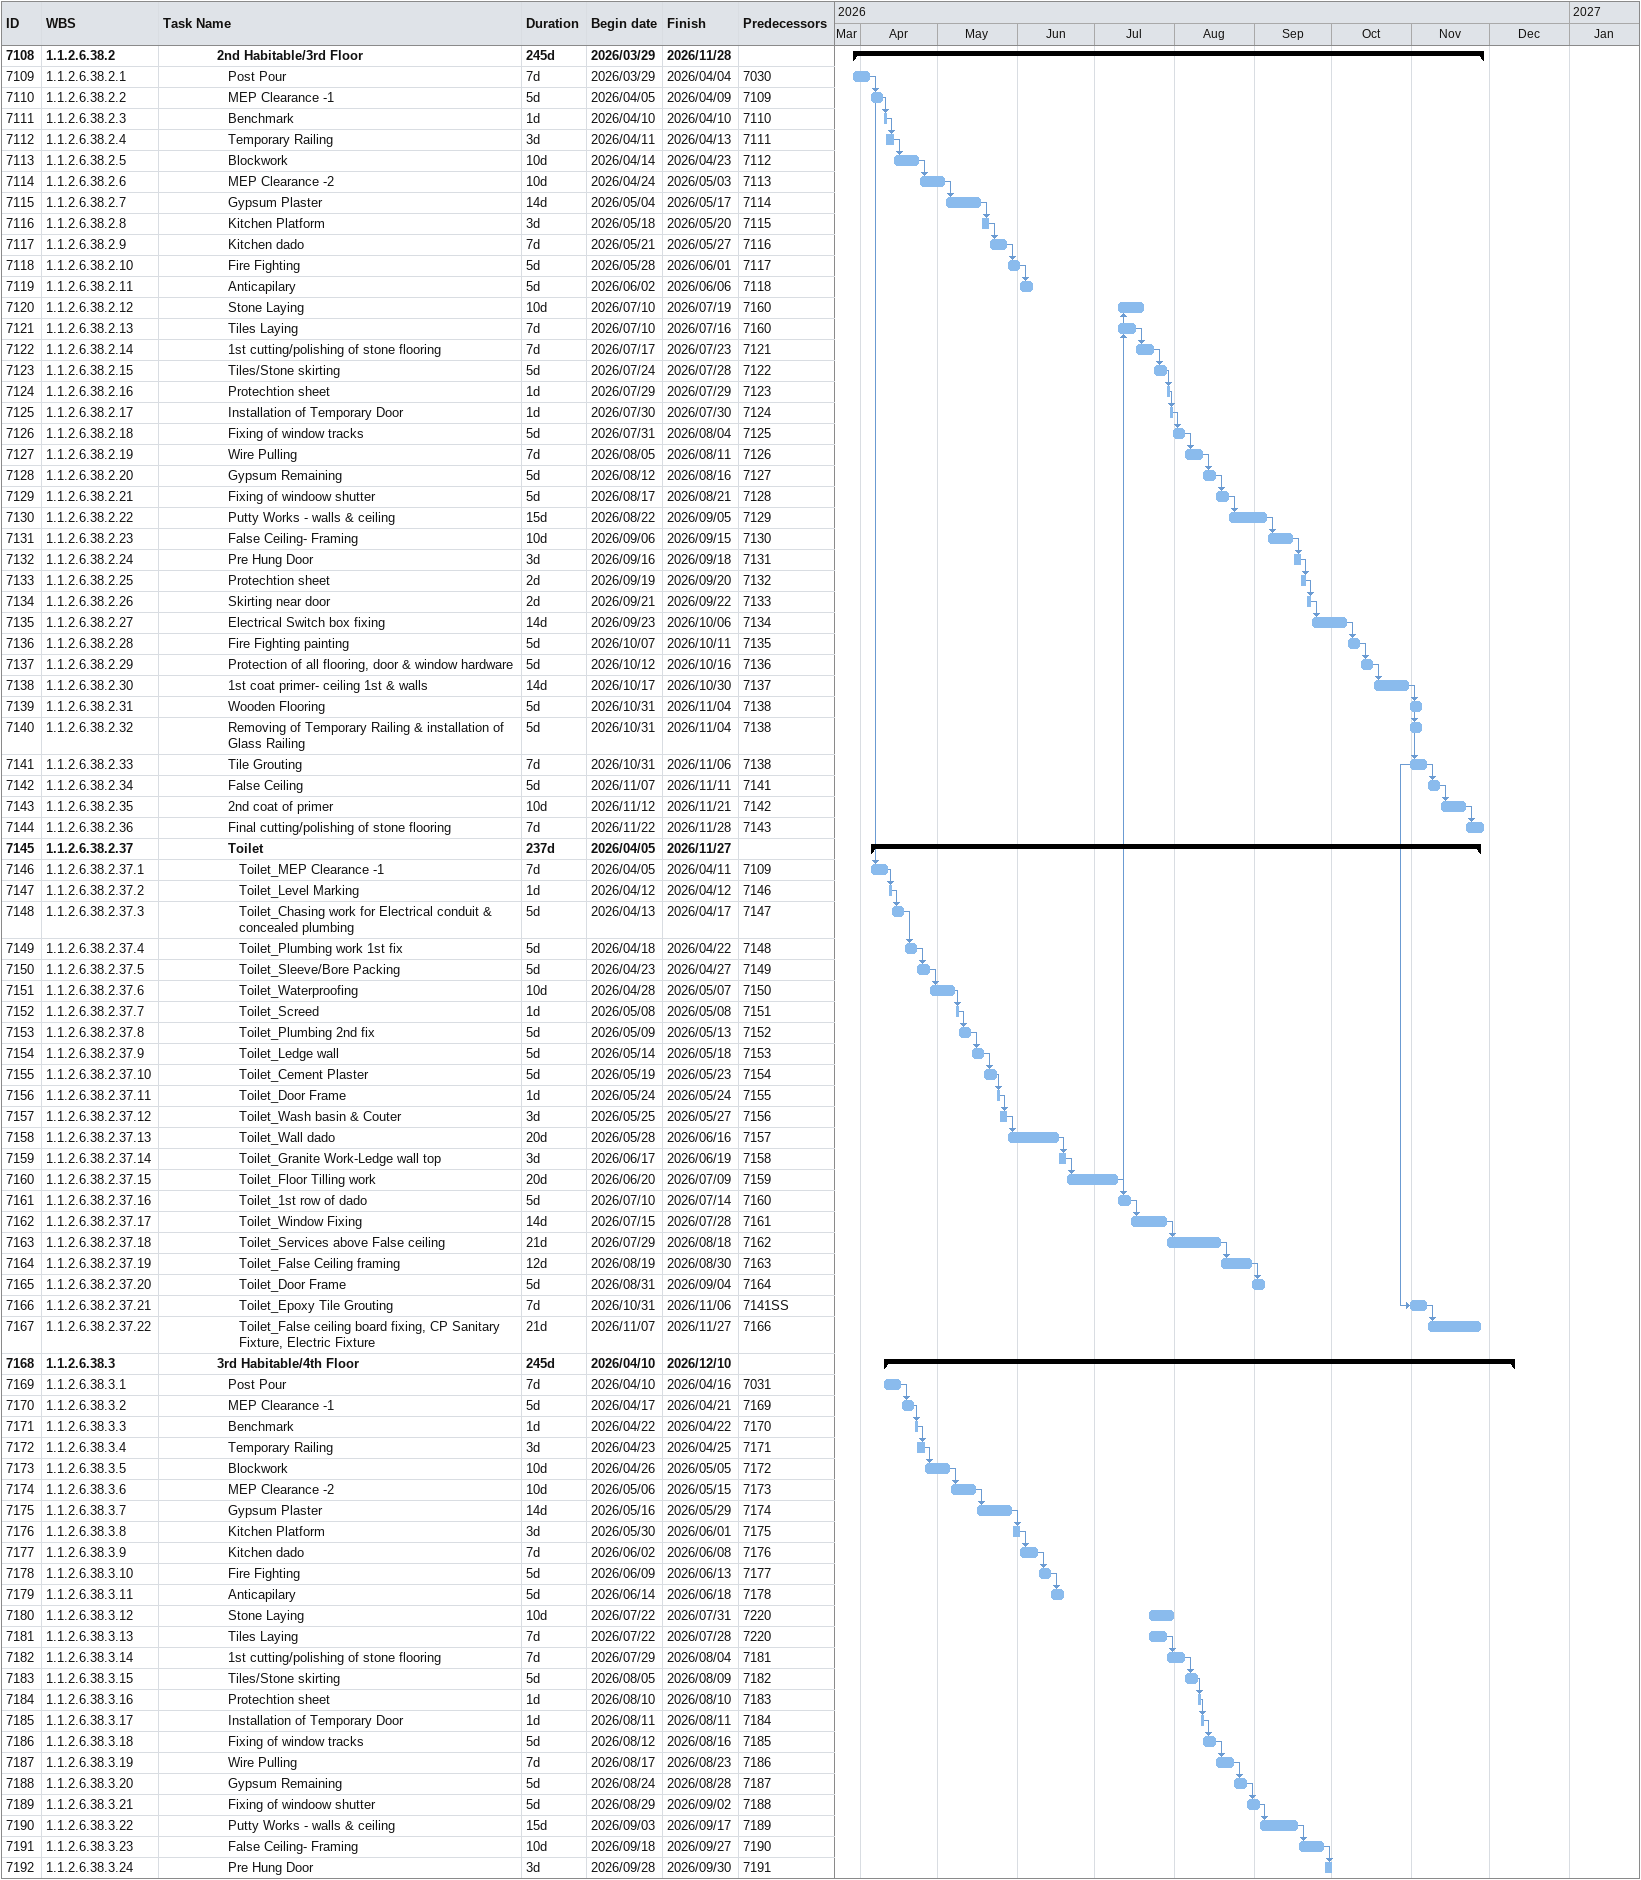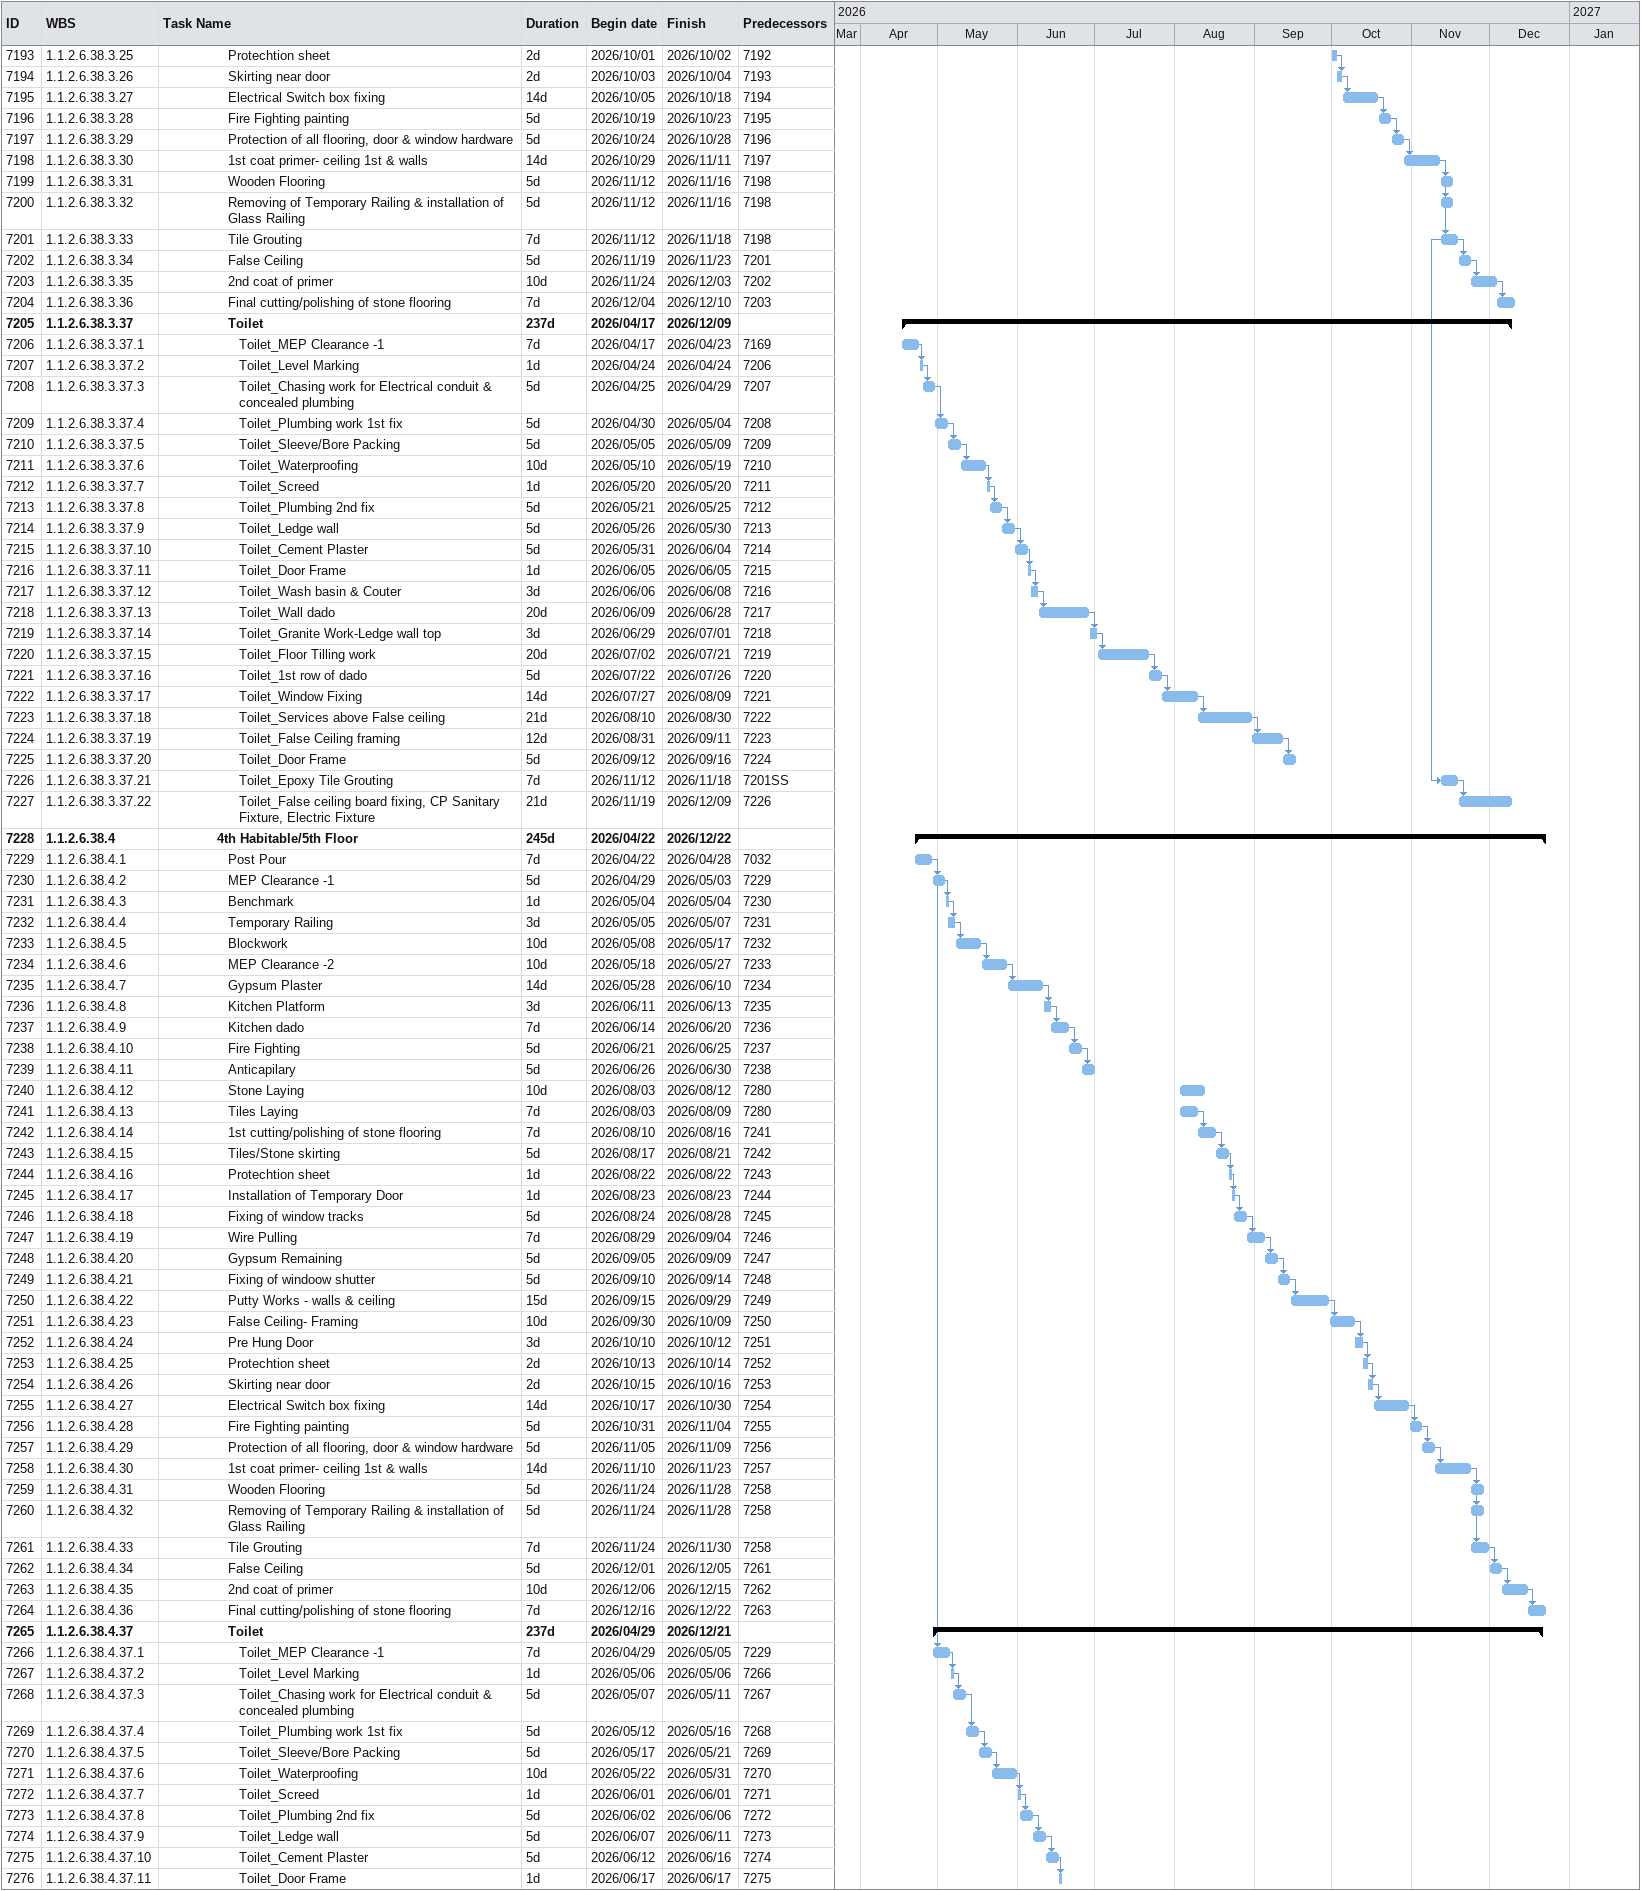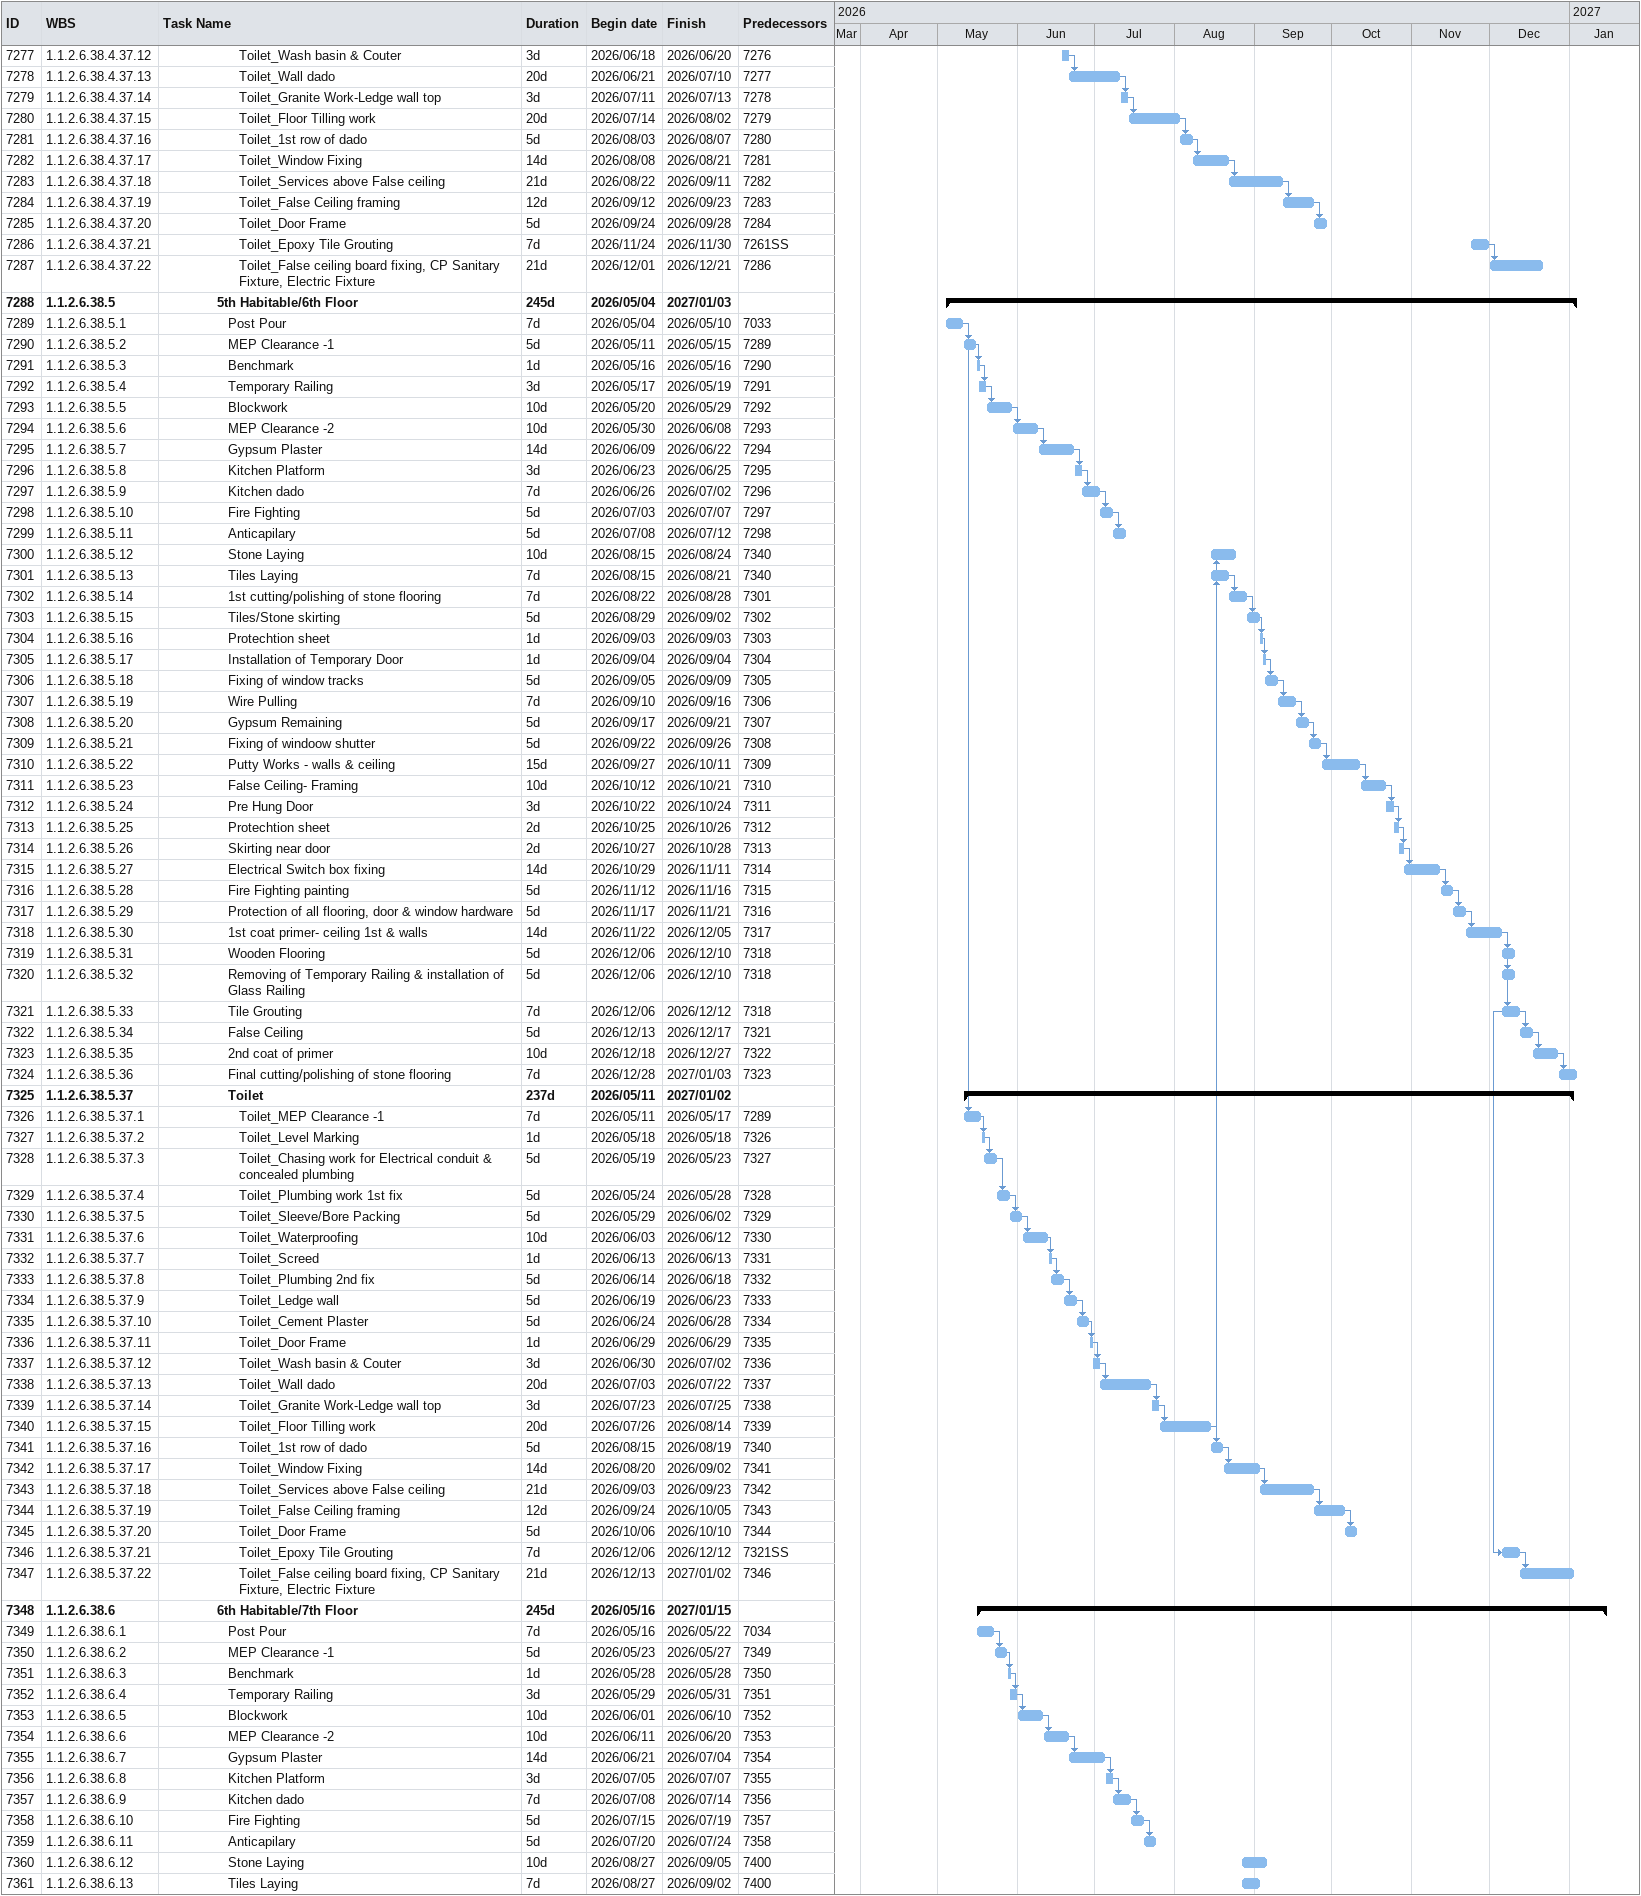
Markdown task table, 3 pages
| ID | WBS | Task | Duration | Start | Finish | Predecessors |
|---|---|---|---|---|---|---|
| 7108 | 1.1.2.6.38.2 | **2nd Habitable/3rd Floor** | 245d | 2026-03-29 | 2026-11-28 |  |
| 7109 | 1.1.2.6.38.2.1 | Post Pour | 7d | 2026-03-29 | 2026-04-04 | 7030 |
| 7110 | 1.1.2.6.38.2.2 | MEP Clearance -1 | 5d | 2026-04-05 | 2026-04-09 | 7109 |
| 7111 | 1.1.2.6.38.2.3 | Benchmark | 1d | 2026-04-10 | 2026-04-10 | 7110 |
| 7112 | 1.1.2.6.38.2.4 | Temporary Railing | 3d | 2026-04-11 | 2026-04-13 | 7111 |
| 7113 | 1.1.2.6.38.2.5 | Blockwork | 10d | 2026-04-14 | 2026-04-23 | 7112 |
| 7114 | 1.1.2.6.38.2.6 | MEP Clearance -2 | 10d | 2026-04-24 | 2026-05-03 | 7113 |
| 7115 | 1.1.2.6.38.2.7 | Gypsum Plaster | 14d | 2026-05-04 | 2026-05-17 | 7114 |
| 7116 | 1.1.2.6.38.2.8 | Kitchen Platform | 3d | 2026-05-18 | 2026-05-20 | 7115 |
| 7117 | 1.1.2.6.38.2.9 | Kitchen dado | 7d | 2026-05-21 | 2026-05-27 | 7116 |
| 7118 | 1.1.2.6.38.2.10 | Fire Fighting | 5d | 2026-05-28 | 2026-06-01 | 7117 |
| 7119 | 1.1.2.6.38.2.11 | Anticapilary | 5d | 2026-06-02 | 2026-06-06 | 7118 |
| 7120 | 1.1.2.6.38.2.12 | Stone Laying | 10d | 2026-07-10 | 2026-07-19 | 7160 |
| 7121 | 1.1.2.6.38.2.13 | Tiles Laying | 7d | 2026-07-10 | 2026-07-16 | 7160 |
| 7122 | 1.1.2.6.38.2.14 | 1st cutting/polishing of stone flooring | 7d | 2026-07-17 | 2026-07-23 | 7121 |
| 7123 | 1.1.2.6.38.2.15 | Tiles/Stone skirting | 5d | 2026-07-24 | 2026-07-28 | 7122 |
| 7124 | 1.1.2.6.38.2.16 | Protechtion sheet | 1d | 2026-07-29 | 2026-07-29 | 7123 |
| 7125 | 1.1.2.6.38.2.17 | Installation of Temporary Door | 1d | 2026-07-30 | 2026-07-30 | 7124 |
| 7126 | 1.1.2.6.38.2.18 | Fixing of window tracks | 5d | 2026-07-31 | 2026-08-04 | 7125 |
| 7127 | 1.1.2.6.38.2.19 | Wire Pulling | 7d | 2026-08-05 | 2026-08-11 | 7126 |
| 7128 | 1.1.2.6.38.2.20 | Gypsum Remaining | 5d | 2026-08-12 | 2026-08-16 | 7127 |
| 7129 | 1.1.2.6.38.2.21 | Fixing of windoow shutter | 5d | 2026-08-17 | 2026-08-21 | 7128 |
| 7130 | 1.1.2.6.38.2.22 | Putty Works - walls & ceiling | 15d | 2026-08-22 | 2026-09-05 | 7129 |
| 7131 | 1.1.2.6.38.2.23 | False Ceiling- Framing | 10d | 2026-09-06 | 2026-09-15 | 7130 |
| 7132 | 1.1.2.6.38.2.24 | Pre Hung Door | 3d | 2026-09-16 | 2026-09-18 | 7131 |
| 7133 | 1.1.2.6.38.2.25 | Protechtion sheet | 2d | 2026-09-19 | 2026-09-20 | 7132 |
| 7134 | 1.1.2.6.38.2.26 | Skirting near door | 2d | 2026-09-21 | 2026-09-22 | 7133 |
| 7135 | 1.1.2.6.38.2.27 | Electrical Switch box fixing | 14d | 2026-09-23 | 2026-10-06 | 7134 |
| 7136 | 1.1.2.6.38.2.28 | Fire Fighting painting | 5d | 2026-10-07 | 2026-10-11 | 7135 |
| 7137 | 1.1.2.6.38.2.29 | Protection of all flooring, door & window hardware | 5d | 2026-10-12 | 2026-10-16 | 7136 |
| 7138 | 1.1.2.6.38.2.30 | 1st coat primer- ceiling 1st & walls | 14d | 2026-10-17 | 2026-10-30 | 7137 |
| 7139 | 1.1.2.6.38.2.31 | Wooden Flooring | 5d | 2026-10-31 | 2026-11-04 | 7138 |
| 7140 | 1.1.2.6.38.2.32 | Removing of Temporary Railing & installation of Glass Railing | 5d | 2026-10-31 | 2026-11-04 | 7138 |
| 7141 | 1.1.2.6.38.2.33 | Tile Grouting | 7d | 2026-10-31 | 2026-11-06 | 7138 |
| 7142 | 1.1.2.6.38.2.34 | False Ceiling | 5d | 2026-11-07 | 2026-11-11 | 7141 |
| 7143 | 1.1.2.6.38.2.35 | 2nd coat of primer | 10d | 2026-11-12 | 2026-11-21 | 7142 |
| 7144 | 1.1.2.6.38.2.36 | Final cutting/polishing of stone flooring | 7d | 2026-11-22 | 2026-11-28 | 7143 |
| 7145 | 1.1.2.6.38.2.37 | **Toilet** | 237d | 2026-04-05 | 2026-11-27 |  |
| 7146 | 1.1.2.6.38.2.37.1 | Toilet_MEP Clearance -1 | 7d | 2026-04-05 | 2026-04-11 | 7109 |
| 7147 | 1.1.2.6.38.2.37.2 | Toilet_Level Marking | 1d | 2026-04-12 | 2026-04-12 | 7146 |
| 7148 | 1.1.2.6.38.2.37.3 | Toilet_Chasing work for Electrical conduit & concealed plumbing | 5d | 2026-04-13 | 2026-04-17 | 7147 |
| 7149 | 1.1.2.6.38.2.37.4 | Toilet_Plumbing work 1st fix | 5d | 2026-04-18 | 2026-04-22 | 7148 |
| 7150 | 1.1.2.6.38.2.37.5 | Toilet_Sleeve/Bore Packing | 5d | 2026-04-23 | 2026-04-27 | 7149 |
| 7151 | 1.1.2.6.38.2.37.6 | Toilet_Waterproofing | 10d | 2026-04-28 | 2026-05-07 | 7150 |
| 7152 | 1.1.2.6.38.2.37.7 | Toilet_Screed | 1d | 2026-05-08 | 2026-05-08 | 7151 |
| 7153 | 1.1.2.6.38.2.37.8 | Toilet_Plumbing 2nd fix | 5d | 2026-05-09 | 2026-05-13 | 7152 |
| 7154 | 1.1.2.6.38.2.37.9 | Toilet_Ledge wall | 5d | 2026-05-14 | 2026-05-18 | 7153 |
| 7155 | 1.1.2.6.38.2.37.10 | Toilet_Cement Plaster | 5d | 2026-05-19 | 2026-05-23 | 7154 |
| 7156 | 1.1.2.6.38.2.37.11 | Toilet_Door Frame | 1d | 2026-05-24 | 2026-05-24 | 7155 |
| 7157 | 1.1.2.6.38.2.37.12 | Toilet_Wash basin & Couter | 3d | 2026-05-25 | 2026-05-27 | 7156 |
| 7158 | 1.1.2.6.38.2.37.13 | Toilet_Wall dado | 20d | 2026-05-28 | 2026-06-16 | 7157 |
| 7159 | 1.1.2.6.38.2.37.14 | Toilet_Granite Work-Ledge wall top | 3d | 2026-06-17 | 2026-06-19 | 7158 |
| 7160 | 1.1.2.6.38.2.37.15 | Toilet_Floor Tilling work | 20d | 2026-06-20 | 2026-07-09 | 7159 |
| 7161 | 1.1.2.6.38.2.37.16 | Toilet_1st row of dado | 5d | 2026-07-10 | 2026-07-14 | 7160 |
| 7162 | 1.1.2.6.38.2.37.17 | Toilet_Window Fixing | 14d | 2026-07-15 | 2026-07-28 | 7161 |
| 7163 | 1.1.2.6.38.2.37.18 | Toilet_Services above False ceiling | 21d | 2026-07-29 | 2026-08-18 | 7162 |
| 7164 | 1.1.2.6.38.2.37.19 | Toilet_False Ceiling framing | 12d | 2026-08-19 | 2026-08-30 | 7163 |
| 7165 | 1.1.2.6.38.2.37.20 | Toilet_Door Frame | 5d | 2026-08-31 | 2026-09-04 | 7164 |
| 7166 | 1.1.2.6.38.2.37.21 | Toilet_Epoxy Tile Grouting | 7d | 2026-10-31 | 2026-11-06 | 7141SS |
| 7167 | 1.1.2.6.38.2.37.22 | Toilet_False ceiling board fixing, CP Sanitary Fixture, Electric Fixture | 21d | 2026-11-07 | 2026-11-27 | 7166 |
| 7168 | 1.1.2.6.38.3 | **3rd Habitable/4th Floor** | 245d | 2026-04-10 | 2026-12-10 |  |
| 7169 | 1.1.2.6.38.3.1 | Post Pour | 7d | 2026-04-10 | 2026-04-16 | 7031 |
| 7170 | 1.1.2.6.38.3.2 | MEP Clearance -1 | 5d | 2026-04-17 | 2026-04-21 | 7169 |
| 7171 | 1.1.2.6.38.3.3 | Benchmark | 1d | 2026-04-22 | 2026-04-22 | 7170 |
| 7172 | 1.1.2.6.38.3.4 | Temporary Railing | 3d | 2026-04-23 | 2026-04-25 | 7171 |
| 7173 | 1.1.2.6.38.3.5 | Blockwork | 10d | 2026-04-26 | 2026-05-05 | 7172 |
| 7174 | 1.1.2.6.38.3.6 | MEP Clearance -2 | 10d | 2026-05-06 | 2026-05-15 | 7173 |
| 7175 | 1.1.2.6.38.3.7 | Gypsum Plaster | 14d | 2026-05-16 | 2026-05-29 | 7174 |
| 7176 | 1.1.2.6.38.3.8 | Kitchen Platform | 3d | 2026-05-30 | 2026-06-01 | 7175 |
| 7177 | 1.1.2.6.38.3.9 | Kitchen dado | 7d | 2026-06-02 | 2026-06-08 | 7176 |
| 7178 | 1.1.2.6.38.3.10 | Fire Fighting | 5d | 2026-06-09 | 2026-06-13 | 7177 |
| 7179 | 1.1.2.6.38.3.11 | Anticapilary | 5d | 2026-06-14 | 2026-06-18 | 7178 |
| 7180 | 1.1.2.6.38.3.12 | Stone Laying | 10d | 2026-07-22 | 2026-07-31 | 7220 |
| 7181 | 1.1.2.6.38.3.13 | Tiles Laying | 7d | 2026-07-22 | 2026-07-28 | 7220 |
| 7182 | 1.1.2.6.38.3.14 | 1st cutting/polishing of stone flooring | 7d | 2026-07-29 | 2026-08-04 | 7181 |
| 7183 | 1.1.2.6.38.3.15 | Tiles/Stone skirting | 5d | 2026-08-05 | 2026-08-09 | 7182 |
| 7184 | 1.1.2.6.38.3.16 | Protechtion sheet | 1d | 2026-08-10 | 2026-08-10 | 7183 |
| 7185 | 1.1.2.6.38.3.17 | Installation of Temporary Door | 1d | 2026-08-11 | 2026-08-11 | 7184 |
| 7186 | 1.1.2.6.38.3.18 | Fixing of window tracks | 5d | 2026-08-12 | 2026-08-16 | 7185 |
| 7187 | 1.1.2.6.38.3.19 | Wire Pulling | 7d | 2026-08-17 | 2026-08-23 | 7186 |
| 7188 | 1.1.2.6.38.3.20 | Gypsum Remaining | 5d | 2026-08-24 | 2026-08-28 | 7187 |
| 7189 | 1.1.2.6.38.3.21 | Fixing of windoow shutter | 5d | 2026-08-29 | 2026-09-02 | 7188 |
| 7190 | 1.1.2.6.38.3.22 | Putty Works - walls & ceiling | 15d | 2026-09-03 | 2026-09-17 | 7189 |
| 7191 | 1.1.2.6.38.3.23 | False Ceiling- Framing | 10d | 2026-09-18 | 2026-09-27 | 7190 |
| 7192 | 1.1.2.6.38.3.24 | Pre Hung Door | 3d | 2026-09-28 | 2026-09-30 | 7191 |
| 7193 | 1.1.2.6.38.3.25 | Protechtion sheet | 2d | 2026-10-01 | 2026-10-02 | 7192 |
| 7194 | 1.1.2.6.38.3.26 | Skirting near door | 2d | 2026-10-03 | 2026-10-04 | 7193 |
| 7195 | 1.1.2.6.38.3.27 | Electrical Switch box fixing | 14d | 2026-10-05 | 2026-10-18 | 7194 |
| 7196 | 1.1.2.6.38.3.28 | Fire Fighting painting | 5d | 2026-10-19 | 2026-10-23 | 7195 |
| 7197 | 1.1.2.6.38.3.29 | Protection of all flooring, door & window hardware | 5d | 2026-10-24 | 2026-10-28 | 7196 |
| 7198 | 1.1.2.6.38.3.30 | 1st coat primer- ceiling 1st & walls | 14d | 2026-10-29 | 2026-11-11 | 7197 |
| 7199 | 1.1.2.6.38.3.31 | Wooden Flooring | 5d | 2026-11-12 | 2026-11-16 | 7198 |
| 7200 | 1.1.2.6.38.3.32 | Removing of Temporary Railing & installation of Glass Railing | 5d | 2026-11-12 | 2026-11-16 | 7198 |
| 7201 | 1.1.2.6.38.3.33 | Tile Grouting | 7d | 2026-11-12 | 2026-11-18 | 7198 |
| 7202 | 1.1.2.6.38.3.34 | False Ceiling | 5d | 2026-11-19 | 2026-11-23 | 7201 |
| 7203 | 1.1.2.6.38.3.35 | 2nd coat of primer | 10d | 2026-11-24 | 2026-12-03 | 7202 |
| 7204 | 1.1.2.6.38.3.36 | Final cutting/polishing of stone flooring | 7d | 2026-12-04 | 2026-12-10 | 7203 |
| 7205 | 1.1.2.6.38.3.37 | **Toilet** | 237d | 2026-04-17 | 2026-12-09 |  |
| 7206 | 1.1.2.6.38.3.37.1 | Toilet_MEP Clearance -1 | 7d | 2026-04-17 | 2026-04-23 | 7169 |
| 7207 | 1.1.2.6.38.3.37.2 | Toilet_Level Marking | 1d | 2026-04-24 | 2026-04-24 | 7206 |
| 7208 | 1.1.2.6.38.3.37.3 | Toilet_Chasing work for Electrical conduit & concealed plumbing | 5d | 2026-04-25 | 2026-04-29 | 7207 |
| 7209 | 1.1.2.6.38.3.37.4 | Toilet_Plumbing work 1st fix | 5d | 2026-04-30 | 2026-05-04 | 7208 |
| 7210 | 1.1.2.6.38.3.37.5 | Toilet_Sleeve/Bore Packing | 5d | 2026-05-05 | 2026-05-09 | 7209 |
| 7211 | 1.1.2.6.38.3.37.6 | Toilet_Waterproofing | 10d | 2026-05-10 | 2026-05-19 | 7210 |
| 7212 | 1.1.2.6.38.3.37.7 | Toilet_Screed | 1d | 2026-05-20 | 2026-05-20 | 7211 |
| 7213 | 1.1.2.6.38.3.37.8 | Toilet_Plumbing 2nd fix | 5d | 2026-05-21 | 2026-05-25 | 7212 |
| 7214 | 1.1.2.6.38.3.37.9 | Toilet_Ledge wall | 5d | 2026-05-26 | 2026-05-30 | 7213 |
| 7215 | 1.1.2.6.38.3.37.10 | Toilet_Cement Plaster | 5d | 2026-05-31 | 2026-06-04 | 7214 |
| 7216 | 1.1.2.6.38.3.37.11 | Toilet_Door Frame | 1d | 2026-06-05 | 2026-06-05 | 7215 |
| 7217 | 1.1.2.6.38.3.37.12 | Toilet_Wash basin & Couter | 3d | 2026-06-06 | 2026-06-08 | 7216 |
| 7218 | 1.1.2.6.38.3.37.13 | Toilet_Wall dado | 20d | 2026-06-09 | 2026-06-28 | 7217 |
| 7219 | 1.1.2.6.38.3.37.14 | Toilet_Granite Work-Ledge wall top | 3d | 2026-06-29 | 2026-07-01 | 7218 |
| 7220 | 1.1.2.6.38.3.37.15 | Toilet_Floor Tilling work | 20d | 2026-07-02 | 2026-07-21 | 7219 |
| 7221 | 1.1.2.6.38.3.37.16 | Toilet_1st row of dado | 5d | 2026-07-22 | 2026-07-26 | 7220 |
| 7222 | 1.1.2.6.38.3.37.17 | Toilet_Window Fixing | 14d | 2026-07-27 | 2026-08-09 | 7221 |
| 7223 | 1.1.2.6.38.3.37.18 | Toilet_Services above False ceiling | 21d | 2026-08-10 | 2026-08-30 | 7222 |
| 7224 | 1.1.2.6.38.3.37.19 | Toilet_False Ceiling framing | 12d | 2026-08-31 | 2026-09-11 | 7223 |
| 7225 | 1.1.2.6.38.3.37.20 | Toilet_Door Frame | 5d | 2026-09-12 | 2026-09-16 | 7224 |
| 7226 | 1.1.2.6.38.3.37.21 | Toilet_Epoxy Tile Grouting | 7d | 2026-11-12 | 2026-11-18 | 7201SS |
| 7227 | 1.1.2.6.38.3.37.22 | Toilet_False ceiling board fixing, CP Sanitary Fixture, Electric Fixture | 21d | 2026-11-19 | 2026-12-09 | 7226 |
| 7228 | 1.1.2.6.38.4 | **4th Habitable/5th Floor** | 245d | 2026-04-22 | 2026-12-22 |  |
| 7229 | 1.1.2.6.38.4.1 | Post Pour | 7d | 2026-04-22 | 2026-04-28 | 7032 |
| 7230 | 1.1.2.6.38.4.2 | MEP Clearance -1 | 5d | 2026-04-29 | 2026-05-03 | 7229 |
| 7231 | 1.1.2.6.38.4.3 | Benchmark | 1d | 2026-05-04 | 2026-05-04 | 7230 |
| 7232 | 1.1.2.6.38.4.4 | Temporary Railing | 3d | 2026-05-05 | 2026-05-07 | 7231 |
| 7233 | 1.1.2.6.38.4.5 | Blockwork | 10d | 2026-05-08 | 2026-05-17 | 7232 |
| 7234 | 1.1.2.6.38.4.6 | MEP Clearance -2 | 10d | 2026-05-18 | 2026-05-27 | 7233 |
| 7235 | 1.1.2.6.38.4.7 | Gypsum Plaster | 14d | 2026-05-28 | 2026-06-10 | 7234 |
| 7236 | 1.1.2.6.38.4.8 | Kitchen Platform | 3d | 2026-06-11 | 2026-06-13 | 7235 |
| 7237 | 1.1.2.6.38.4.9 | Kitchen dado | 7d | 2026-06-14 | 2026-06-20 | 7236 |
| 7238 | 1.1.2.6.38.4.10 | Fire Fighting | 5d | 2026-06-21 | 2026-06-25 | 7237 |
| 7239 | 1.1.2.6.38.4.11 | Anticapilary | 5d | 2026-06-26 | 2026-06-30 | 7238 |
| 7240 | 1.1.2.6.38.4.12 | Stone Laying | 10d | 2026-08-03 | 2026-08-12 | 7280 |
| 7241 | 1.1.2.6.38.4.13 | Tiles Laying | 7d | 2026-08-03 | 2026-08-09 | 7280 |
| 7242 | 1.1.2.6.38.4.14 | 1st cutting/polishing of stone flooring | 7d | 2026-08-10 | 2026-08-16 | 7241 |
| 7243 | 1.1.2.6.38.4.15 | Tiles/Stone skirting | 5d | 2026-08-17 | 2026-08-21 | 7242 |
| 7244 | 1.1.2.6.38.4.16 | Protechtion sheet | 1d | 2026-08-22 | 2026-08-22 | 7243 |
| 7245 | 1.1.2.6.38.4.17 | Installation of Temporary Door | 1d | 2026-08-23 | 2026-08-23 | 7244 |
| 7246 | 1.1.2.6.38.4.18 | Fixing of window tracks | 5d | 2026-08-24 | 2026-08-28 | 7245 |
| 7247 | 1.1.2.6.38.4.19 | Wire Pulling | 7d | 2026-08-29 | 2026-09-04 | 7246 |
| 7248 | 1.1.2.6.38.4.20 | Gypsum Remaining | 5d | 2026-09-05 | 2026-09-09 | 7247 |
| 7249 | 1.1.2.6.38.4.21 | Fixing of windoow shutter | 5d | 2026-09-10 | 2026-09-14 | 7248 |
| 7250 | 1.1.2.6.38.4.22 | Putty Works - walls & ceiling | 15d | 2026-09-15 | 2026-09-29 | 7249 |
| 7251 | 1.1.2.6.38.4.23 | False Ceiling- Framing | 10d | 2026-09-30 | 2026-10-09 | 7250 |
| 7252 | 1.1.2.6.38.4.24 | Pre Hung Door | 3d | 2026-10-10 | 2026-10-12 | 7251 |
| 7253 | 1.1.2.6.38.4.25 | Protechtion sheet | 2d | 2026-10-13 | 2026-10-14 | 7252 |
| 7254 | 1.1.2.6.38.4.26 | Skirting near door | 2d | 2026-10-15 | 2026-10-16 | 7253 |
| 7255 | 1.1.2.6.38.4.27 | Electrical Switch box fixing | 14d | 2026-10-17 | 2026-10-30 | 7254 |
| 7256 | 1.1.2.6.38.4.28 | Fire Fighting painting | 5d | 2026-10-31 | 2026-11-04 | 7255 |
| 7257 | 1.1.2.6.38.4.29 | Protection of all flooring, door & window hardware | 5d | 2026-11-05 | 2026-11-09 | 7256 |
| 7258 | 1.1.2.6.38.4.30 | 1st coat primer- ceiling 1st & walls | 14d | 2026-11-10 | 2026-11-23 | 7257 |
| 7259 | 1.1.2.6.38.4.31 | Wooden Flooring | 5d | 2026-11-24 | 2026-11-28 | 7258 |
| 7260 | 1.1.2.6.38.4.32 | Removing of Temporary Railing & installation of Glass Railing | 5d | 2026-11-24 | 2026-11-28 | 7258 |
| 7261 | 1.1.2.6.38.4.33 | Tile Grouting | 7d | 2026-11-24 | 2026-11-30 | 7258 |
| 7262 | 1.1.2.6.38.4.34 | False Ceiling | 5d | 2026-12-01 | 2026-12-05 | 7261 |
| 7263 | 1.1.2.6.38.4.35 | 2nd coat of primer | 10d | 2026-12-06 | 2026-12-15 | 7262 |
| 7264 | 1.1.2.6.38.4.36 | Final cutting/polishing of stone flooring | 7d | 2026-12-16 | 2026-12-22 | 7263 |
| 7265 | 1.1.2.6.38.4.37 | **Toilet** | 237d | 2026-04-29 | 2026-12-21 |  |
| 7266 | 1.1.2.6.38.4.37.1 | Toilet_MEP Clearance -1 | 7d | 2026-04-29 | 2026-05-05 | 7229 |
| 7267 | 1.1.2.6.38.4.37.2 | Toilet_Level Marking | 1d | 2026-05-06 | 2026-05-06 | 7266 |
| 7268 | 1.1.2.6.38.4.37.3 | Toilet_Chasing work for Electrical conduit & concealed plumbing | 5d | 2026-05-07 | 2026-05-11 | 7267 |
| 7269 | 1.1.2.6.38.4.37.4 | Toilet_Plumbing work 1st fix | 5d | 2026-05-12 | 2026-05-16 | 7268 |
| 7270 | 1.1.2.6.38.4.37.5 | Toilet_Sleeve/Bore Packing | 5d | 2026-05-17 | 2026-05-21 | 7269 |
| 7271 | 1.1.2.6.38.4.37.6 | Toilet_Waterproofing | 10d | 2026-05-22 | 2026-05-31 | 7270 |
| 7272 | 1.1.2.6.38.4.37.7 | Toilet_Screed | 1d | 2026-06-01 | 2026-06-01 | 7271 |
| 7273 | 1.1.2.6.38.4.37.8 | Toilet_Plumbing 2nd fix | 5d | 2026-06-02 | 2026-06-06 | 7272 |
| 7274 | 1.1.2.6.38.4.37.9 | Toilet_Ledge wall | 5d | 2026-06-07 | 2026-06-11 | 7273 |
| 7275 | 1.1.2.6.38.4.37.10 | Toilet_Cement Plaster | 5d | 2026-06-12 | 2026-06-16 | 7274 |
| 7276 | 1.1.2.6.38.4.37.11 | Toilet_Door Frame | 1d | 2026-06-17 | 2026-06-17 | 7275 |
| 7277 | 1.1.2.6.38.4.37.12 | Toilet_Wash basin & Couter | 3d | 2026-06-18 | 2026-06-20 | 7276 |
| 7278 | 1.1.2.6.38.4.37.13 | Toilet_Wall dado | 20d | 2026-06-21 | 2026-07-10 | 7277 |
| 7279 | 1.1.2.6.38.4.37.14 | Toilet_Granite Work-Ledge wall top | 3d | 2026-07-11 | 2026-07-13 | 7278 |
| 7280 | 1.1.2.6.38.4.37.15 | Toilet_Floor Tilling work | 20d | 2026-07-14 | 2026-08-02 | 7279 |
| 7281 | 1.1.2.6.38.4.37.16 | Toilet_1st row of dado | 5d | 2026-08-03 | 2026-08-07 | 7280 |
| 7282 | 1.1.2.6.38.4.37.17 | Toilet_Window Fixing | 14d | 2026-08-08 | 2026-08-21 | 7281 |
| 7283 | 1.1.2.6.38.4.37.18 | Toilet_Services above False ceiling | 21d | 2026-08-22 | 2026-09-11 | 7282 |
| 7284 | 1.1.2.6.38.4.37.19 | Toilet_False Ceiling framing | 12d | 2026-09-12 | 2026-09-23 | 7283 |
| 7285 | 1.1.2.6.38.4.37.20 | Toilet_Door Frame | 5d | 2026-09-24 | 2026-09-28 | 7284 |
| 7286 | 1.1.2.6.38.4.37.21 | Toilet_Epoxy Tile Grouting | 7d | 2026-11-24 | 2026-11-30 | 7261SS |
| 7287 | 1.1.2.6.38.4.37.22 | Toilet_False ceiling board fixing, CP Sanitary Fixture, Electric Fixture | 21d | 2026-12-01 | 2026-12-21 | 7286 |
| 7288 | 1.1.2.6.38.5 | **5th Habitable/6th Floor** | 245d | 2026-05-04 | 2027-01-03 |  |
| 7289 | 1.1.2.6.38.5.1 | Post Pour | 7d | 2026-05-04 | 2026-05-10 | 7033 |
| 7290 | 1.1.2.6.38.5.2 | MEP Clearance -1 | 5d | 2026-05-11 | 2026-05-15 | 7289 |
| 7291 | 1.1.2.6.38.5.3 | Benchmark | 1d | 2026-05-16 | 2026-05-16 | 7290 |
| 7292 | 1.1.2.6.38.5.4 | Temporary Railing | 3d | 2026-05-17 | 2026-05-19 | 7291 |
| 7293 | 1.1.2.6.38.5.5 | Blockwork | 10d | 2026-05-20 | 2026-05-29 | 7292 |
| 7294 | 1.1.2.6.38.5.6 | MEP Clearance -2 | 10d | 2026-05-30 | 2026-06-08 | 7293 |
| 7295 | 1.1.2.6.38.5.7 | Gypsum Plaster | 14d | 2026-06-09 | 2026-06-22 | 7294 |
| 7296 | 1.1.2.6.38.5.8 | Kitchen Platform | 3d | 2026-06-23 | 2026-06-25 | 7295 |
| 7297 | 1.1.2.6.38.5.9 | Kitchen dado | 7d | 2026-06-26 | 2026-07-02 | 7296 |
| 7298 | 1.1.2.6.38.5.10 | Fire Fighting | 5d | 2026-07-03 | 2026-07-07 | 7297 |
| 7299 | 1.1.2.6.38.5.11 | Anticapilary | 5d | 2026-07-08 | 2026-07-12 | 7298 |
| 7300 | 1.1.2.6.38.5.12 | Stone Laying | 10d | 2026-08-15 | 2026-08-24 | 7340 |
| 7301 | 1.1.2.6.38.5.13 | Tiles Laying | 7d | 2026-08-15 | 2026-08-21 | 7340 |
| 7302 | 1.1.2.6.38.5.14 | 1st cutting/polishing of stone flooring | 7d | 2026-08-22 | 2026-08-28 | 7301 |
| 7303 | 1.1.2.6.38.5.15 | Tiles/Stone skirting | 5d | 2026-08-29 | 2026-09-02 | 7302 |
| 7304 | 1.1.2.6.38.5.16 | Protechtion sheet | 1d | 2026-09-03 | 2026-09-03 | 7303 |
| 7305 | 1.1.2.6.38.5.17 | Installation of Temporary Door | 1d | 2026-09-04 | 2026-09-04 | 7304 |
| 7306 | 1.1.2.6.38.5.18 | Fixing of window tracks | 5d | 2026-09-05 | 2026-09-09 | 7305 |
| 7307 | 1.1.2.6.38.5.19 | Wire Pulling | 7d | 2026-09-10 | 2026-09-16 | 7306 |
| 7308 | 1.1.2.6.38.5.20 | Gypsum Remaining | 5d | 2026-09-17 | 2026-09-21 | 7307 |
| 7309 | 1.1.2.6.38.5.21 | Fixing of windoow shutter | 5d | 2026-09-22 | 2026-09-26 | 7308 |
| 7310 | 1.1.2.6.38.5.22 | Putty Works - walls & ceiling | 15d | 2026-09-27 | 2026-10-11 | 7309 |
| 7311 | 1.1.2.6.38.5.23 | False Ceiling- Framing | 10d | 2026-10-12 | 2026-10-21 | 7310 |
| 7312 | 1.1.2.6.38.5.24 | Pre Hung Door | 3d | 2026-10-22 | 2026-10-24 | 7311 |
| 7313 | 1.1.2.6.38.5.25 | Protechtion sheet | 2d | 2026-10-25 | 2026-10-26 | 7312 |
| 7314 | 1.1.2.6.38.5.26 | Skirting near door | 2d | 2026-10-27 | 2026-10-28 | 7313 |
| 7315 | 1.1.2.6.38.5.27 | Electrical Switch box fixing | 14d | 2026-10-29 | 2026-11-11 | 7314 |
| 7316 | 1.1.2.6.38.5.28 | Fire Fighting painting | 5d | 2026-11-12 | 2026-11-16 | 7315 |
| 7317 | 1.1.2.6.38.5.29 | Protection of all flooring, door & window hardware | 5d | 2026-11-17 | 2026-11-21 | 7316 |
| 7318 | 1.1.2.6.38.5.30 | 1st coat primer- ceiling 1st & walls | 14d | 2026-11-22 | 2026-12-05 | 7317 |
| 7319 | 1.1.2.6.38.5.31 | Wooden Flooring | 5d | 2026-12-06 | 2026-12-10 | 7318 |
| 7320 | 1.1.2.6.38.5.32 | Removing of Temporary Railing & installation of Glass Railing | 5d | 2026-12-06 | 2026-12-10 | 7318 |
| 7321 | 1.1.2.6.38.5.33 | Tile Grouting | 7d | 2026-12-06 | 2026-12-12 | 7318 |
| 7322 | 1.1.2.6.38.5.34 | False Ceiling | 5d | 2026-12-13 | 2026-12-17 | 7321 |
| 7323 | 1.1.2.6.38.5.35 | 2nd coat of primer | 10d | 2026-12-18 | 2026-12-27 | 7322 |
| 7324 | 1.1.2.6.38.5.36 | Final cutting/polishing of stone flooring | 7d | 2026-12-28 | 2027-01-03 | 7323 |
| 7325 | 1.1.2.6.38.5.37 | **Toilet** | 237d | 2026-05-11 | 2027-01-02 |  |
| 7326 | 1.1.2.6.38.5.37.1 | Toilet_MEP Clearance -1 | 7d | 2026-05-11 | 2026-05-17 | 7289 |
| 7327 | 1.1.2.6.38.5.37.2 | Toilet_Level Marking | 1d | 2026-05-18 | 2026-05-18 | 7326 |
| 7328 | 1.1.2.6.38.5.37.3 | Toilet_Chasing work for Electrical conduit & concealed plumbing | 5d | 2026-05-19 | 2026-05-23 | 7327 |
| 7329 | 1.1.2.6.38.5.37.4 | Toilet_Plumbing work 1st fix | 5d | 2026-05-24 | 2026-05-28 | 7328 |
| 7330 | 1.1.2.6.38.5.37.5 | Toilet_Sleeve/Bore Packing | 5d | 2026-05-29 | 2026-06-02 | 7329 |
| 7331 | 1.1.2.6.38.5.37.6 | Toilet_Waterproofing | 10d | 2026-06-03 | 2026-06-12 | 7330 |
| 7332 | 1.1.2.6.38.5.37.7 | Toilet_Screed | 1d | 2026-06-13 | 2026-06-13 | 7331 |
| 7333 | 1.1.2.6.38.5.37.8 | Toilet_Plumbing 2nd fix | 5d | 2026-06-14 | 2026-06-18 | 7332 |
| 7334 | 1.1.2.6.38.5.37.9 | Toilet_Ledge wall | 5d | 2026-06-19 | 2026-06-23 | 7333 |
| 7335 | 1.1.2.6.38.5.37.10 | Toilet_Cement Plaster | 5d | 2026-06-24 | 2026-06-28 | 7334 |
| 7336 | 1.1.2.6.38.5.37.11 | Toilet_Door Frame | 1d | 2026-06-29 | 2026-06-29 | 7335 |
| 7337 | 1.1.2.6.38.5.37.12 | Toilet_Wash basin & Couter | 3d | 2026-06-30 | 2026-07-02 | 7336 |
| 7338 | 1.1.2.6.38.5.37.13 | Toilet_Wall dado | 20d | 2026-07-03 | 2026-07-22 | 7337 |
| 7339 | 1.1.2.6.38.5.37.14 | Toilet_Granite Work-Ledge wall top | 3d | 2026-07-23 | 2026-07-25 | 7338 |
| 7340 | 1.1.2.6.38.5.37.15 | Toilet_Floor Tilling work | 20d | 2026-07-26 | 2026-08-14 | 7339 |
| 7341 | 1.1.2.6.38.5.37.16 | Toilet_1st row of dado | 5d | 2026-08-15 | 2026-08-19 | 7340 |
| 7342 | 1.1.2.6.38.5.37.17 | Toilet_Window Fixing | 14d | 2026-08-20 | 2026-09-02 | 7341 |
| 7343 | 1.1.2.6.38.5.37.18 | Toilet_Services above False ceiling | 21d | 2026-09-03 | 2026-09-23 | 7342 |
| 7344 | 1.1.2.6.38.5.37.19 | Toilet_False Ceiling framing | 12d | 2026-09-24 | 2026-10-05 | 7343 |
| 7345 | 1.1.2.6.38.5.37.20 | Toilet_Door Frame | 5d | 2026-10-06 | 2026-10-10 | 7344 |
| 7346 | 1.1.2.6.38.5.37.21 | Toilet_Epoxy Tile Grouting | 7d | 2026-12-06 | 2026-12-12 | 7321SS |
| 7347 | 1.1.2.6.38.5.37.22 | Toilet_False ceiling board fixing, CP Sanitary Fixture, Electric Fixture | 21d | 2026-12-13 | 2027-01-02 | 7346 |
| 7348 | 1.1.2.6.38.6 | **6th Habitable/7th Floor** | 245d | 2026-05-16 | 2027-01-15 |  |
| 7349 | 1.1.2.6.38.6.1 | Post Pour | 7d | 2026-05-16 | 2026-05-22 | 7034 |
| 7350 | 1.1.2.6.38.6.2 | MEP Clearance -1 | 5d | 2026-05-23 | 2026-05-27 | 7349 |
| 7351 | 1.1.2.6.38.6.3 | Benchmark | 1d | 2026-05-28 | 2026-05-28 | 7350 |
| 7352 | 1.1.2.6.38.6.4 | Temporary Railing | 3d | 2026-05-29 | 2026-05-31 | 7351 |
| 7353 | 1.1.2.6.38.6.5 | Blockwork | 10d | 2026-06-01 | 2026-06-10 | 7352 |
| 7354 | 1.1.2.6.38.6.6 | MEP Clearance -2 | 10d | 2026-06-11 | 2026-06-20 | 7353 |
| 7355 | 1.1.2.6.38.6.7 | Gypsum Plaster | 14d | 2026-06-21 | 2026-07-04 | 7354 |
| 7356 | 1.1.2.6.38.6.8 | Kitchen Platform | 3d | 2026-07-05 | 2026-07-07 | 7355 |
| 7357 | 1.1.2.6.38.6.9 | Kitchen dado | 7d | 2026-07-08 | 2026-07-14 | 7356 |
| 7358 | 1.1.2.6.38.6.10 | Fire Fighting | 5d | 2026-07-15 | 2026-07-19 | 7357 |
| 7359 | 1.1.2.6.38.6.11 | Anticapilary | 5d | 2026-07-20 | 2026-07-24 | 7358 |
| 7360 | 1.1.2.6.38.6.12 | Stone Laying | 10d | 2026-08-27 | 2026-09-05 | 7400 |
| 7361 | 1.1.2.6.38.6.13 | Tiles Laying | 7d | 2026-08-27 | 2026-09-02 | 7400 |
